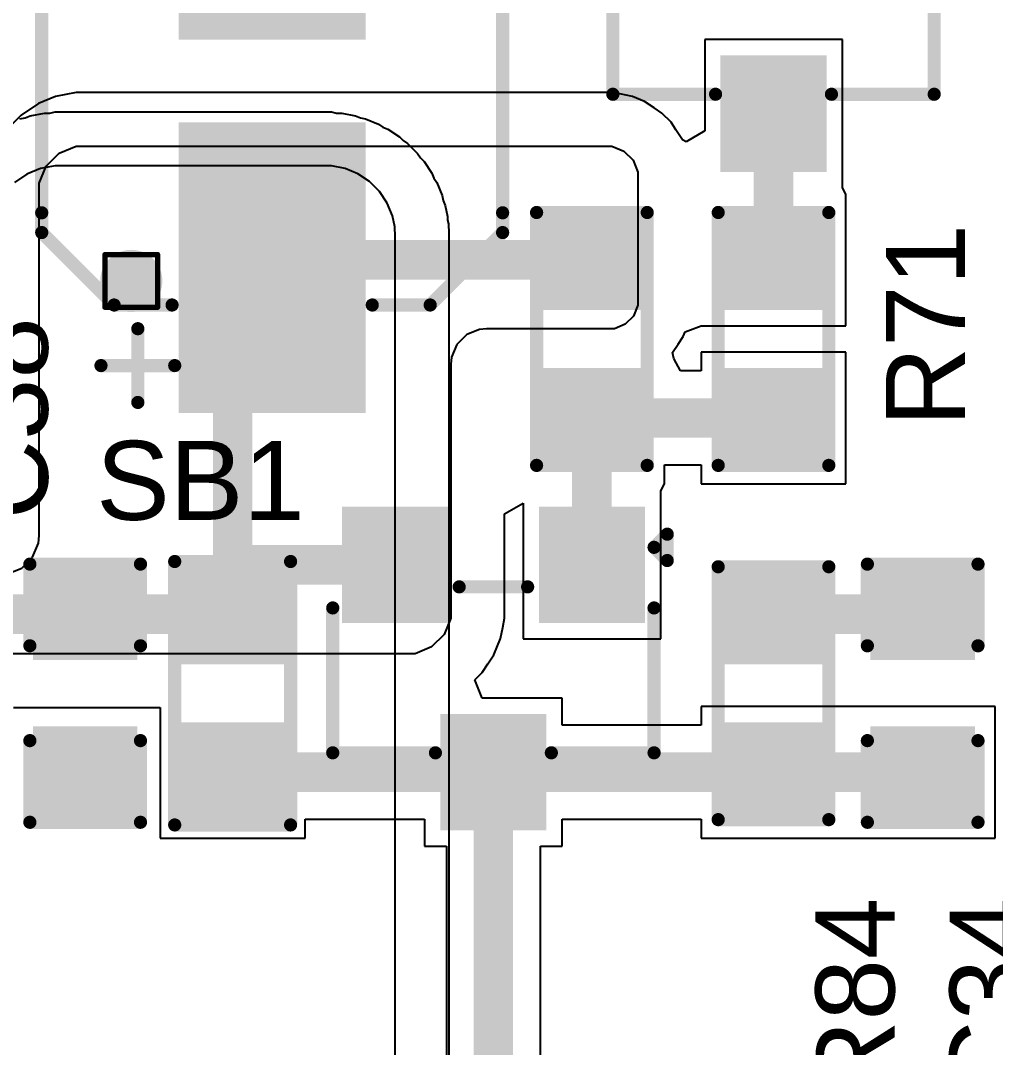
# Model space of a CAD drawing. Header units: inches. Extents: x -40 to 219, y 2 to 133.
# Drawn here: x 45.91 to 55.31, y 20.36 to 30.26 of the extents above; entities that cross this region are included whole.
import ezdxf

# ---------------------------------------------------------------- set-up
doc = ezdxf.new("R2010")
doc.units = ezdxf.units.IN
for name, color, linetype in [('Bottom Layer', 5, 'Continuous'), ('Drill Drawing', 1, 'Continuous'), ('Top Layer', 1, 'Continuous'), ('Top Overlay', 2, 'Continuous'), ('Top Paste', 8, 'Continuous'), ('Top Solder', 216, 'Continuous'), ('Via Holes', 16, 'Continuous')]:
    doc.layers.add(name, color=color, linetype=linetype)
doc.styles.add('Arial', font='', dxfattribs={"height": 0.2})
doc.styles.get('Arial').set_extended_font_data('Arial')

# ---------------------------------------------------------------- blocks, each defined once
blk = doc.blocks.new('S______B______28')
at = {"layer": 'Top Layer'}
for points in [[(-1.143, -0.4445), (-1.143, 0.4445), (-0.3809999999999999, 0.4445), (-0.3809999999999999, -0.4445)], [(0.3809999999999999, -0.4445), (0.3809999999999999, 0.4445), (1.143, 0.4445), (1.143, -0.4445)]]:
    blk.add_hatch(color=1, dxfattribs=at).paths.add_polyline_path(points)
at = {"layer": 'Top Paste'}
for points in [[(-1.143, -0.4445), (-1.143, 0.4445), (-0.3809999999999999, 0.4445), (-0.3809999999999999, -0.4445)], [(0.3809999999999999, -0.4445), (0.3809999999999999, 0.4445), (1.143, 0.4445), (1.143, -0.4445)]]:
    blk.add_hatch(color=8, dxfattribs=at).paths.add_polyline_path(points)
at = {"layer": 'Top Solder'}
for points in [[(-1.2446, -0.5460999999999999), (-1.2446, 0.5460999999999999), (-0.2794, 0.5460999999999999), (-0.2794, -0.5460999999999999)], [(0.2794, -0.5460999999999999), (0.2794, 0.5460999999999999), (1.2446, 0.5460999999999999), (1.2446, -0.5460999999999999)]]:
    blk.add_hatch(color=216, dxfattribs=at).paths.add_polyline_path(points)
at = {"layer": 'Top Overlay'}
for points in [[(-1.27, 0.5588, 0.127, 0.127, 0), (-1.27, -0.5588, 0.127, 0.127, 0)], [(-1.27, 0.5588, 0.127, 0.127, 0), (1.27, 0.5588, 0.127, 0.127, 0)], [(1.27, 0.5588, 0.127, 0.127, 0), (1.27, -0.5588, 0.127, 0.127, 0)], [(-1.27, -0.5588, 0.127, 0.127, 0), (1.27, -0.5588, 0.127, 0.127, 0)]]:
    blk.add_lwpolyline(points, format="xyseb", dxfattribs=at)
for points in [[(-1.30175, 0.5588, 0.0635, 0.0635, 1), (-1.23825, 0.5588, 0.0635, 0.0635, 1)], [(-1.30175, 0.5588, 0.0635, 0.0635, 1), (-1.23825, 0.5588, 0.0635, 0.0635, 1)], [(1.23825, 0.5588, 0.0635, 0.0635, 1), (1.30175, 0.5588, 0.0635, 0.0635, 1)], [(1.23825, 0.5588, 0.0635, 0.0635, 1), (1.30175, 0.5588, 0.0635, 0.0635, 1)], [(-1.30175, -0.5588, 0.0635, 0.0635, 1), (-1.23825, -0.5588, 0.0635, 0.0635, 1)], [(-1.30175, -0.5588, 0.0635, 0.0635, 1), (-1.23825, -0.5588, 0.0635, 0.0635, 1)], [(1.23825, -0.5588, 0.0635, 0.0635, 1), (1.30175, -0.5588, 0.0635, 0.0635, 1)], [(1.23825, -0.5588, 0.0635, 0.0635, 1), (1.30175, -0.5588, 0.0635, 0.0635, 1)]]:
    blk.add_lwpolyline(points, format="xyseb", close=True, dxfattribs=at)
blk = doc.blocks.new('R___0603_34')
at = {"layer": 'Top Layer'}
for points in [[(-0.3809999999999999, 0.4445), (-0.3809999999999999, -0.4445), (-1.143, -0.4445), (-1.143, 0.4445)], [(1.143, 0.4445), (1.143, -0.4445), (0.3809999999999999, -0.4445), (0.3809999999999999, 0.4445)]]:
    blk.add_hatch(color=1, dxfattribs=at).paths.add_polyline_path(points)
at = {"layer": 'Top Paste'}
for points in [[(-0.3809999999999999, 0.4445), (-0.3809999999999999, -0.4445), (-1.143, -0.4445), (-1.143, 0.4445)], [(1.143, 0.4445), (1.143, -0.4445), (0.3809999999999999, -0.4445), (0.3809999999999999, 0.4445)]]:
    blk.add_hatch(color=8, dxfattribs=at).paths.add_polyline_path(points)
at = {"layer": 'Top Solder'}
for points in [[(-0.2794, 0.5460999999999999), (-0.2794, -0.5460999999999999), (-1.2446, -0.5460999999999999), (-1.2446, 0.5460999999999999)], [(1.2446, 0.5460999999999999), (1.2446, -0.5460999999999999), (0.2794, -0.5460999999999999), (0.2794, 0.5460999999999999)]]:
    blk.add_hatch(color=216, dxfattribs=at).paths.add_polyline_path(points)
at = {"layer": 'Top Overlay'}
for points in [[(-1.2192, 0.5334, 0.127, 0.127, 0), (1.2192, 0.5334, 0.127, 0.127, 0)], [(-1.2192, 0.5334, 0.127, 0.127, 0), (-1.2192, -0.5334, 0.127, 0.127, 0)], [(1.2192, 0.5334, 0.127, 0.127, 0), (1.2192, -0.5334, 0.127, 0.127, 0)], [(-1.2192, -0.5334, 0.127, 0.127, 0), (1.2192, -0.5334, 0.127, 0.127, 0)]]:
    blk.add_lwpolyline(points, format="xyseb", dxfattribs=at)
for points in [[(-1.25095, 0.5334, 0.0635, 0.0635, 1), (-1.18745, 0.5334, 0.0635, 0.0635, 1)], [(-1.25095, 0.5334, 0.0635, 0.0635, 1), (-1.18745, 0.5334, 0.0635, 0.0635, 1)], [(1.18745, 0.5334, 0.0635, 0.0635, 1), (1.25095, 0.5334, 0.0635, 0.0635, 1)], [(1.18745, 0.5334, 0.0635, 0.0635, 1), (1.25095, 0.5334, 0.0635, 0.0635, 1)], [(-1.25095, -0.5334, 0.0635, 0.0635, 1), (-1.18745, -0.5334, 0.0635, 0.0635, 1)], [(-1.25095, -0.5334, 0.0635, 0.0635, 1), (-1.18745, -0.5334, 0.0635, 0.0635, 1)], [(1.18745, -0.5334, 0.0635, 0.0635, 1), (1.25095, -0.5334, 0.0635, 0.0635, 1)], [(1.18745, -0.5334, 0.0635, 0.0635, 1), (1.25095, -0.5334, 0.0635, 0.0635, 1)]]:
    blk.add_lwpolyline(points, format="xyseb", close=True, dxfattribs=at)
blk = doc.blocks.new('R___0603_47')
at = {"layer": 'Top Layer'}
for points in [[(-0.3809999999999999, 0.4445), (-0.3809999999999999, -0.4445), (-1.143, -0.4445), (-1.143, 0.4445)], [(1.143, 0.4445), (1.143, -0.4445), (0.3809999999999999, -0.4445), (0.3809999999999999, 0.4445)]]:
    blk.add_hatch(color=1, dxfattribs=at).paths.add_polyline_path(points)
at = {"layer": 'Top Paste'}
for points in [[(-0.3809999999999999, 0.4445), (-0.3809999999999999, -0.4445), (-1.143, -0.4445), (-1.143, 0.4445)], [(1.143, 0.4445), (1.143, -0.4445), (0.3809999999999999, -0.4445), (0.3809999999999999, 0.4445)]]:
    blk.add_hatch(color=8, dxfattribs=at).paths.add_polyline_path(points)
at = {"layer": 'Top Solder'}
for points in [[(-0.2794, 0.5460999999999999), (-0.2794, -0.5460999999999999), (-1.2446, -0.5460999999999999), (-1.2446, 0.5460999999999999)], [(1.2446, 0.5460999999999999), (1.2446, -0.5460999999999999), (0.2794, -0.5460999999999999), (0.2794, 0.5460999999999999)]]:
    blk.add_hatch(color=216, dxfattribs=at).paths.add_polyline_path(points)
at = {"layer": 'Top Overlay'}
for points in [[(-1.2192, 0.5334, 0.127, 0.127, 0), (1.2192, 0.5334, 0.127, 0.127, 0)], [(-1.2192, 0.5334, 0.127, 0.127, 0), (-1.2192, -0.5334, 0.127, 0.127, 0)], [(1.2192, 0.5334, 0.127, 0.127, 0), (1.2192, -0.5334, 0.127, 0.127, 0)], [(-1.2192, -0.5334, 0.127, 0.127, 0), (1.2192, -0.5334, 0.127, 0.127, 0)]]:
    blk.add_lwpolyline(points, format="xyseb", dxfattribs=at)
for points in [[(-1.25095, 0.5334, 0.0635, 0.0635, 1), (-1.18745, 0.5334, 0.0635, 0.0635, 1)], [(-1.25095, 0.5334, 0.0635, 0.0635, 1), (-1.18745, 0.5334, 0.0635, 0.0635, 1)], [(1.18745, 0.5334, 0.0635, 0.0635, 1), (1.25095, 0.5334, 0.0635, 0.0635, 1)], [(1.18745, 0.5334, 0.0635, 0.0635, 1), (1.25095, 0.5334, 0.0635, 0.0635, 1)], [(-1.25095, -0.5334, 0.0635, 0.0635, 1), (-1.18745, -0.5334, 0.0635, 0.0635, 1)], [(-1.25095, -0.5334, 0.0635, 0.0635, 1), (-1.18745, -0.5334, 0.0635, 0.0635, 1)], [(1.18745, -0.5334, 0.0635, 0.0635, 1), (1.25095, -0.5334, 0.0635, 0.0635, 1)], [(1.18745, -0.5334, 0.0635, 0.0635, 1), (1.25095, -0.5334, 0.0635, 0.0635, 1)]]:
    blk.add_lwpolyline(points, format="xyseb", close=True, dxfattribs=at)
blk = doc.blocks.new('R___0603_54')
at = {"layer": 'Top Layer'}
for points in [[(-0.3809999999999999, 0.4445), (-0.3809999999999999, -0.4445), (-1.143, -0.4445), (-1.143, 0.4445)], [(1.143, 0.4445), (1.143, -0.4445), (0.3809999999999999, -0.4445), (0.3809999999999999, 0.4445)]]:
    blk.add_hatch(color=1, dxfattribs=at).paths.add_polyline_path(points)
at = {"layer": 'Top Paste'}
for points in [[(-0.3809999999999999, 0.4445), (-0.3809999999999999, -0.4445), (-1.143, -0.4445), (-1.143, 0.4445)], [(1.143, 0.4445), (1.143, -0.4445), (0.3809999999999999, -0.4445), (0.3809999999999999, 0.4445)]]:
    blk.add_hatch(color=8, dxfattribs=at).paths.add_polyline_path(points)
at = {"layer": 'Top Solder'}
for points in [[(-0.2794, 0.5460999999999999), (-0.2794, -0.5460999999999999), (-1.2446, -0.5460999999999999), (-1.2446, 0.5460999999999999)], [(1.2446, 0.5460999999999999), (1.2446, -0.5460999999999999), (0.2794, -0.5460999999999999), (0.2794, 0.5460999999999999)]]:
    blk.add_hatch(color=216, dxfattribs=at).paths.add_polyline_path(points)
at = {"layer": 'Top Overlay'}
for points in [[(-1.2192, 0.5334, 0.127, 0.127, 0), (1.2192, 0.5334, 0.127, 0.127, 0)], [(-1.2192, 0.5334, 0.127, 0.127, 0), (-1.2192, -0.5334, 0.127, 0.127, 0)], [(1.2192, 0.5334, 0.127, 0.127, 0), (1.2192, -0.5334, 0.127, 0.127, 0)], [(-1.2192, -0.5334, 0.127, 0.127, 0), (1.2192, -0.5334, 0.127, 0.127, 0)]]:
    blk.add_lwpolyline(points, format="xyseb", dxfattribs=at)
for points in [[(-1.25095, 0.5334, 0.0635, 0.0635, 1), (-1.18745, 0.5334, 0.0635, 0.0635, 1)], [(-1.25095, 0.5334, 0.0635, 0.0635, 1), (-1.18745, 0.5334, 0.0635, 0.0635, 1)], [(1.18745, 0.5334, 0.0635, 0.0635, 1), (1.25095, 0.5334, 0.0635, 0.0635, 1)], [(1.18745, 0.5334, 0.0635, 0.0635, 1), (1.25095, 0.5334, 0.0635, 0.0635, 1)], [(-1.25095, -0.5334, 0.0635, 0.0635, 1), (-1.18745, -0.5334, 0.0635, 0.0635, 1)], [(-1.25095, -0.5334, 0.0635, 0.0635, 1), (-1.18745, -0.5334, 0.0635, 0.0635, 1)], [(1.18745, -0.5334, 0.0635, 0.0635, 1), (1.25095, -0.5334, 0.0635, 0.0635, 1)], [(1.18745, -0.5334, 0.0635, 0.0635, 1), (1.25095, -0.5334, 0.0635, 0.0635, 1)]]:
    blk.add_lwpolyline(points, format="xyseb", close=True, dxfattribs=at)
blk = doc.blocks.new('SOT_23_117')
at = {"layer": 'Top Layer'}
for points in [[(-0.41000045, 1.46000089), (0.41000045, 1.46000089), (0.41000045, 0.54000019), (-0.41000045, 0.54000019)], [(-1.36000109, -0.54000019), (-0.54000019, -0.54000019), (-0.54000019, -1.46000089), (-1.36000109, -1.46000089)], [(0.54000019, -0.54000019), (1.36000109, -0.54000019), (1.36000109, -1.46000089), (0.54000019, -1.46000089)]]:
    blk.add_hatch(color=1, dxfattribs=at).paths.add_polyline_path(points)
at = {"layer": 'Top Paste'}
for points in [[(-0.41000045, 1.46000089), (0.41000045, 1.46000089), (0.41000045, 0.54000019), (-0.41000045, 0.54000019)], [(-1.36000109, -0.54000019), (-0.54000019, -0.54000019), (-0.54000019, -1.46000089), (-1.36000109, -1.46000089)], [(0.54000019, -0.54000019), (1.36000109, -0.54000019), (1.36000109, -1.46000089), (0.54000019, -1.46000089)]]:
    blk.add_hatch(color=8, dxfattribs=at).paths.add_polyline_path(points)
at = {"layer": 'Top Solder'}
for points in [[(-0.51160045, 1.56160089), (0.51160045, 1.56160089), (0.51160045, 0.43840019), (-0.51160045, 0.43840019)], [(-1.46160109, -0.43840019), (-0.43840019, -0.43840019), (-0.43840019, -1.56160089), (-1.46160109, -1.56160089)], [(0.43840019, -0.43840019), (1.46160109, -0.43840019), (1.46160109, -1.56160089), (0.43840019, -1.56160089)]]:
    blk.add_hatch(color=216, dxfattribs=at).paths.add_polyline_path(points)
at = {"layer": 'Top Overlay'}
for points in [[(-0.5588, 0.8128, 0.127, 0.127, 0), (-1.54940254, 0.8127974599999999, 0.127, 0.127, 0)], [(-1.5494, -0.5841999999999999, 0.127, 0.127, 0), (-1.54940254, 0.8127974599999999, 0.127, 0.127, 0)], [(1.54940254, 0.8127974599999999, 0.127, 0.127, 0), (0.5588, 0.8128, 0.127, 0.127, 0)], [(1.54940254, 0.8127974599999999, 0.127, 0.127, 0), (1.5494, -0.5841999999999999, 0.127, 0.127, 0)], [(0.3302, -0.7874, 0.127, 0.127, 0), (-0.3302, -0.7874, 0.127, 0.127, 0)], [(-1.5494, -1.1684, 0.127, 0.127, 0), (-1.6764, -1.0414, 0.127, 0.127, 0)], [(-1.6764, -1.0414, 0.127, 0.127, 0), (-1.6764, -1.29540254, 0.127, 0.127, 0)], [(-1.5494, -1.1684, 0.127, 0.127, 0), (-1.6764, -1.29540254, 0.127, 0.127, 0)]]:
    blk.add_lwpolyline(points, format="xyseb", dxfattribs=at)
for points in [[(-1.58115254, 0.8127974599999999, 0.0635, 0.0635, 1), (-1.51765254, 0.8127974599999999, 0.0635, 0.0635, 1)], [(-1.58115254, 0.8127974599999999, 0.0635, 0.0635, 1), (-1.51765254, 0.8127974599999999, 0.0635, 0.0635, 1)], [(-0.5905499999999999, 0.8128, 0.0635, 0.0635, 1), (-0.52705, 0.8128, 0.0635, 0.0635, 1)], [(0.52705, 0.8128, 0.0635, 0.0635, 1), (0.5905499999999999, 0.8128, 0.0635, 0.0635, 1)], [(1.51765254, 0.8127974599999999, 0.0635, 0.0635, 1), (1.58115254, 0.8127974599999999, 0.0635, 0.0635, 1)], [(1.51765254, 0.8127974599999999, 0.0635, 0.0635, 1), (1.58115254, 0.8127974599999999, 0.0635, 0.0635, 1)], [(-1.58115, -0.5841999999999999, 0.0635, 0.0635, 1), (-1.51765, -0.5841999999999999, 0.0635, 0.0635, 1)], [(1.51765, -0.5841999999999999, 0.0635, 0.0635, 1), (1.58115, -0.5841999999999999, 0.0635, 0.0635, 1)], [(-0.36195, -0.7874, 0.0635, 0.0635, 1), (-0.29845, -0.7874, 0.0635, 0.0635, 1)], [(0.29845, -0.7874, 0.0635, 0.0635, 1), (0.36195, -0.7874, 0.0635, 0.0635, 1)], [(-1.70815, -1.0414, 0.0635, 0.0635, 1), (-1.64465, -1.0414, 0.0635, 0.0635, 1)], [(-1.70815, -1.0414, 0.0635, 0.0635, 1), (-1.64465, -1.0414, 0.0635, 0.0635, 1)], [(-1.58115, -1.1684, 0.0635, 0.0635, 1), (-1.51765, -1.1684, 0.0635, 0.0635, 1)], [(-1.58115, -1.1684, 0.0635, 0.0635, 1), (-1.51765, -1.1684, 0.0635, 0.0635, 1)], [(-1.70815, -1.29540254, 0.0635, 0.0635, 1), (-1.64465, -1.29540254, 0.0635, 0.0635, 1)], [(-1.70815, -1.29540254, 0.0635, 0.0635, 1), (-1.64465, -1.29540254, 0.0635, 0.0635, 1)]]:
    blk.add_lwpolyline(points, format="xyseb", close=True, dxfattribs=at)
blk = doc.blocks.new('SOT_23_123')
at = {"layer": 'Top Layer'}
for points in [[(-0.41000045, 1.46000089), (0.41000045, 1.46000089), (0.41000045, 0.54000019), (-0.41000045, 0.54000019)], [(-1.36000109, -0.54000019), (-0.54000019, -0.54000019), (-0.54000019, -1.46000089), (-1.36000109, -1.46000089)], [(0.54000019, -0.54000019), (1.36000109, -0.54000019), (1.36000109, -1.46000089), (0.54000019, -1.46000089)]]:
    blk.add_hatch(color=1, dxfattribs=at).paths.add_polyline_path(points)
at = {"layer": 'Top Paste'}
for points in [[(-0.41000045, 1.46000089), (0.41000045, 1.46000089), (0.41000045, 0.54000019), (-0.41000045, 0.54000019)], [(-1.36000109, -0.54000019), (-0.54000019, -0.54000019), (-0.54000019, -1.46000089), (-1.36000109, -1.46000089)], [(0.54000019, -0.54000019), (1.36000109, -0.54000019), (1.36000109, -1.46000089), (0.54000019, -1.46000089)]]:
    blk.add_hatch(color=8, dxfattribs=at).paths.add_polyline_path(points)
at = {"layer": 'Top Solder'}
for points in [[(-0.51160045, 1.56160089), (0.51160045, 1.56160089), (0.51160045, 0.43840019), (-0.51160045, 0.43840019)], [(-1.46160109, -0.43840019), (-0.43840019, -0.43840019), (-0.43840019, -1.56160089), (-1.46160109, -1.56160089)], [(0.43840019, -0.43840019), (1.46160109, -0.43840019), (1.46160109, -1.56160089), (0.43840019, -1.56160089)]]:
    blk.add_hatch(color=216, dxfattribs=at).paths.add_polyline_path(points)
at = {"layer": 'Top Overlay'}
for points in [[(-1.5494, 0.8128, 0.127, 0.127, 0), (-1.54940254, -0.5841999999999999, 0.127, 0.127, 0)], [(-0.5588, 0.8128, 0.127, 0.127, 0), (-1.5494, 0.8128, 0.127, 0.127, 0)], [(1.5494, 0.8128, 0.127, 0.127, 0), (0.5588, 0.8128, 0.127, 0.127, 0)], [(1.54940254, -0.5841999999999999, 0.127, 0.127, 0), (1.5494, 0.8128, 0.127, 0.127, 0)], [(0.3302, -0.7874, 0.127, 0.127, 0), (-0.3302, -0.7874, 0.127, 0.127, 0)], [(-1.5494, -1.1684, 0.127, 0.127, 0), (-1.6764, -1.0414, 0.127, 0.127, 0)], [(-1.6764, -1.0414, 0.127, 0.127, 0), (-1.6764, -1.2954, 0.127, 0.127, 0)], [(-1.5494, -1.1684, 0.127, 0.127, 0), (-1.6764, -1.2954, 0.127, 0.127, 0)]]:
    blk.add_lwpolyline(points, format="xyseb", dxfattribs=at)
for points in [[(-1.58115, 0.8128, 0.0635, 0.0635, 1), (-1.51765, 0.8128, 0.0635, 0.0635, 1)], [(-1.58115, 0.8128, 0.0635, 0.0635, 1), (-1.51765, 0.8128, 0.0635, 0.0635, 1)], [(-0.5905499999999999, 0.8128, 0.0635, 0.0635, 1), (-0.52705, 0.8128, 0.0635, 0.0635, 1)], [(0.52705, 0.8128, 0.0635, 0.0635, 1), (0.5905499999999999, 0.8128, 0.0635, 0.0635, 1)], [(1.51765, 0.8128, 0.0635, 0.0635, 1), (1.58115, 0.8128, 0.0635, 0.0635, 1)], [(1.51765, 0.8128, 0.0635, 0.0635, 1), (1.58115, 0.8128, 0.0635, 0.0635, 1)], [(-1.58115254, -0.5841999999999999, 0.0635, 0.0635, 1), (-1.51765254, -0.5841999999999999, 0.0635, 0.0635, 1)], [(1.51765254, -0.5841999999999999, 0.0635, 0.0635, 1), (1.58115254, -0.5841999999999999, 0.0635, 0.0635, 1)], [(-0.36195, -0.7874, 0.0635, 0.0635, 1), (-0.29845, -0.7874, 0.0635, 0.0635, 1)], [(0.29845, -0.7874, 0.0635, 0.0635, 1), (0.36195, -0.7874, 0.0635, 0.0635, 1)], [(-1.70815, -1.0414, 0.0635, 0.0635, 1), (-1.64465, -1.0414, 0.0635, 0.0635, 1)], [(-1.70815, -1.0414, 0.0635, 0.0635, 1), (-1.64465, -1.0414, 0.0635, 0.0635, 1)], [(-1.58115, -1.1684, 0.0635, 0.0635, 1), (-1.51765, -1.1684, 0.0635, 0.0635, 1)], [(-1.58115, -1.1684, 0.0635, 0.0635, 1), (-1.51765, -1.1684, 0.0635, 0.0635, 1)], [(-1.70815, -1.2954, 0.0635, 0.0635, 1), (-1.64465, -1.2954, 0.0635, 0.0635, 1)], [(-1.70815, -1.2954, 0.0635, 0.0635, 1), (-1.64465, -1.2954, 0.0635, 0.0635, 1)]]:
    blk.add_lwpolyline(points, format="xyseb", close=True, dxfattribs=at)
blk = doc.blocks.new('C___0603_174')
at = {"layer": 'Top Layer'}
for points in [[(-0.3809999999999999, 0.4445), (-0.3809999999999999, -0.4445), (-1.143, -0.4445), (-1.143, 0.4445)], [(1.143, 0.4445), (1.143, -0.4445), (0.3809999999999999, -0.4445), (0.3809999999999999, 0.4445)]]:
    blk.add_hatch(color=1, dxfattribs=at).paths.add_polyline_path(points)
at = {"layer": 'Top Paste'}
for points in [[(-0.3809999999999999, 0.4445), (-0.3809999999999999, -0.4445), (-1.143, -0.4445), (-1.143, 0.4445)], [(1.143, 0.4445), (1.143, -0.4445), (0.3809999999999999, -0.4445), (0.3809999999999999, 0.4445)]]:
    blk.add_hatch(color=8, dxfattribs=at).paths.add_polyline_path(points)
at = {"layer": 'Top Solder'}
for points in [[(-0.3210001199999999, 0.50449988), (-0.3210001199999999, -0.50449988), (-1.20299988, -0.50449988), (-1.20299988, 0.50449988)], [(1.20299988, 0.50449988), (1.20299988, -0.50449988), (0.3210001199999999, -0.50449988), (0.3210001199999999, 0.50449988)]]:
    blk.add_hatch(color=216, dxfattribs=at).paths.add_polyline_path(points)
at = {"layer": 'Top Overlay'}
for points in [[(-1.2446, 0.5334, 0.127, 0.127, 0), (-0.4571999999999999, 0.5334, 0.127, 0.127, 0)], [(-1.2446, 0.5334, 0.127, 0.127, 0), (-1.2446, -0.5334, 0.127, 0.127, 0)], [(0.4571999999999999, 0.5334, 0.127, 0.127, 0), (1.2446, 0.5334, 0.127, 0.127, 0)], [(1.2446, 0.5334, 0.127, 0.127, 0), (1.2446, -0.5334, 0.127, 0.127, 0)], [(-1.2446, -0.5334, 0.127, 0.127, 0), (-0.4571999999999999, -0.5334, 0.127, 0.127, 0)], [(0.4571999999999999, -0.5334, 0.127, 0.127, 0), (1.2446, -0.5334, 0.127, 0.127, 0)]]:
    blk.add_lwpolyline(points, format="xyseb", dxfattribs=at)
for points in [[(-1.27635, 0.5334, 0.0635, 0.0635, 1), (-1.21285, 0.5334, 0.0635, 0.0635, 1)], [(-1.27635, 0.5334, 0.0635, 0.0635, 1), (-1.21285, 0.5334, 0.0635, 0.0635, 1)], [(-0.4889499999999999, 0.5334, 0.0635, 0.0635, 1), (-0.42545, 0.5334, 0.0635, 0.0635, 1)], [(0.42545, 0.5334, 0.0635, 0.0635, 1), (0.4889499999999999, 0.5334, 0.0635, 0.0635, 1)], [(1.21285, 0.5334, 0.0635, 0.0635, 1), (1.27635, 0.5334, 0.0635, 0.0635, 1)], [(1.21285, 0.5334, 0.0635, 0.0635, 1), (1.27635, 0.5334, 0.0635, 0.0635, 1)], [(-1.27635, -0.5334, 0.0635, 0.0635, 1), (-1.21285, -0.5334, 0.0635, 0.0635, 1)], [(-1.27635, -0.5334, 0.0635, 0.0635, 1), (-1.21285, -0.5334, 0.0635, 0.0635, 1)], [(-0.4889499999999999, -0.5334, 0.0635, 0.0635, 1), (-0.42545, -0.5334, 0.0635, 0.0635, 1)], [(0.42545, -0.5334, 0.0635, 0.0635, 1), (0.4889499999999999, -0.5334, 0.0635, 0.0635, 1)], [(1.21285, -0.5334, 0.0635, 0.0635, 1), (1.27635, -0.5334, 0.0635, 0.0635, 1)], [(1.21285, -0.5334, 0.0635, 0.0635, 1), (1.27635, -0.5334, 0.0635, 0.0635, 1)]]:
    blk.add_lwpolyline(points, format="xyseb", close=True, dxfattribs=at)
blk = doc.blocks.new('RVT1E100M0405__176')
at = {"layer": 'Top Layer'}
for points in [[(-3.09999888, 0.7999996699999999), (-0.499999, 0.7999996699999999), (-0.499999, -0.7999996699999999), (-3.09999888, -0.7999996699999999)], [(0.50000154, 0.7999996699999999), (3.10000142, 0.7999996699999999), (3.10000142, -0.7999996699999999), (0.50000154, -0.7999996699999999)]]:
    blk.add_hatch(color=1, dxfattribs=at).paths.add_polyline_path(points)
at = {"layer": 'Top Paste'}
for points in [[(-3.09999888, 0.7999996699999999), (-0.499999, 0.7999996699999999), (-0.499999, -0.7999996699999999), (-3.09999888, -0.7999996699999999)], [(0.50000154, 0.7999996699999999), (3.10000142, 0.7999996699999999), (3.10000142, -0.7999996699999999), (0.50000154, -0.7999996699999999)]]:
    blk.add_hatch(color=8, dxfattribs=at).paths.add_polyline_path(points)
at = {"layer": 'Top Solder'}
for points in [[(-3.20159888, 0.90159967), (-0.398399, 0.90159967), (-0.398399, -0.90159967), (-3.20159888, -0.90159967)], [(0.39840154, 0.90159967), (3.20160142, 0.90159967), (3.20160142, -0.90159967), (0.39840154, -0.90159967)]]:
    blk.add_hatch(color=216, dxfattribs=at).paths.add_polyline_path(points)
at = {"layer": 'Top Overlay'}
for points in [[(-1.4605, 2.2225, 0.127, 0.127, 0), (-2.159, 1.524, 0.127, 0.127, 0)], [(-1.4605, 2.2225, 0.127, 0.127, 0), (-1.27, 2.2225, 0.127, 0.127, 0)], [(-1.27, 2.2225, 0.127, 0.127, 0), (2.159, 2.2225, 0.127, 0.127, 0)], [(2.159, 2.2225, 0.127, 0.127, 0), (2.159, 0.9905999999999999, 0.127, 0.127, 0)], [(-2.7432, 1.651, 0.127, 0.127, 0), (-2.7432, 0.9397999999999999, 0.127, 0.127, 0)], [(-2.159, 1.524, 0.127, 0.127, 0), (-2.15899746, 0.9652025399999999, 0.127, 0.127, 0)], [(-3.0988, 1.2954, 0.127, 0.127, 0), (-2.3876, 1.2954, 0.127, 0.127, 0)], [(-2.15899746, -0.9652025399999999, 0.127, 0.127, 0), (-2.159, -1.524, 0.127, 0.127, 0)], [(2.159, -0.9905999999999999, 0.127, 0.127, 0), (2.159, -2.2225, 0.127, 0.127, 0)], [(-2.159, -1.524, 0.127, 0.127, 0), (-1.4605, -2.2225, 0.127, 0.127, 0)], [(-1.4605, -2.2225, 0.127, 0.127, 0), (-1.27, -2.2225, 0.127, 0.127, 0)], [(-1.27, -2.2225, 0.127, 0.127, 0), (2.159, -2.2225, 0.127, 0.127, 0)]]:
    blk.add_lwpolyline(points, format="xyseb", dxfattribs=at)
for points in [[(-1.49225, 2.2225, 0.0635, 0.0635, 1), (-1.42875, 2.2225, 0.0635, 0.0635, 1)], [(-1.49225, 2.2225, 0.0635, 0.0635, 1), (-1.42875, 2.2225, 0.0635, 0.0635, 1)], [(-1.30175, 2.2225, 0.0635, 0.0635, 1), (-1.23825, 2.2225, 0.0635, 0.0635, 1)], [(-1.30175, 2.2225, 0.0635, 0.0635, 1), (-1.23825, 2.2225, 0.0635, 0.0635, 1)], [(2.12725, 2.2225, 0.0635, 0.0635, 1), (2.19075, 2.2225, 0.0635, 0.0635, 1)], [(2.12725, 2.2225, 0.0635, 0.0635, 1), (2.19075, 2.2225, 0.0635, 0.0635, 1)], [(-2.77495, 1.651, 0.0635, 0.0635, 1), (-2.71145, 1.651, 0.0635, 0.0635, 1)], [(-2.19075, 1.524, 0.0635, 0.0635, 1), (-2.12725, 1.524, 0.0635, 0.0635, 1)], [(-2.19075, 1.524, 0.0635, 0.0635, 1), (-2.12725, 1.524, 0.0635, 0.0635, 1)], [(-3.13055, 1.2954, 0.0635, 0.0635, 1), (-3.06705, 1.2954, 0.0635, 0.0635, 1)], [(-2.41935, 1.2954, 0.0635, 0.0635, 1), (-2.35585, 1.2954, 0.0635, 0.0635, 1)], [(-2.77495, 0.9397999999999999, 0.0635, 0.0635, 1), (-2.71145, 0.9397999999999999, 0.0635, 0.0635, 1)], [(-2.19074746, 0.9652025399999999, 0.0635, 0.0635, 1), (-2.12724746, 0.9652025399999999, 0.0635, 0.0635, 1)], [(2.12725, 0.9905999999999999, 0.0635, 0.0635, 1), (2.19075, 0.9905999999999999, 0.0635, 0.0635, 1)], [(-2.19074746, -0.9652025399999999, 0.0635, 0.0635, 1), (-2.12724746, -0.9652025399999999, 0.0635, 0.0635, 1)], [(2.12725, -0.9905999999999999, 0.0635, 0.0635, 1), (2.19075, -0.9905999999999999, 0.0635, 0.0635, 1)], [(-2.19075, -1.524, 0.0635, 0.0635, 1), (-2.12725, -1.524, 0.0635, 0.0635, 1)], [(-2.19075, -1.524, 0.0635, 0.0635, 1), (-2.12725, -1.524, 0.0635, 0.0635, 1)], [(-1.49225, -2.2225, 0.0635, 0.0635, 1), (-1.42875, -2.2225, 0.0635, 0.0635, 1)], [(-1.49225, -2.2225, 0.0635, 0.0635, 1), (-1.42875, -2.2225, 0.0635, 0.0635, 1)], [(-1.30175, -2.2225, 0.0635, 0.0635, 1), (-1.23825, -2.2225, 0.0635, 0.0635, 1)], [(-1.30175, -2.2225, 0.0635, 0.0635, 1), (-1.23825, -2.2225, 0.0635, 0.0635, 1)], [(2.12725, -2.2225, 0.0635, 0.0635, 1), (2.19075, -2.2225, 0.0635, 0.0635, 1)], [(2.12725, -2.2225, 0.0635, 0.0635, 1), (2.19075, -2.2225, 0.0635, 0.0635, 1)]]:
    blk.add_lwpolyline(points, format="xyseb", close=True, dxfattribs=at)
blk = doc.blocks.new('C___0603_178')
at = {"layer": 'Top Layer'}
for points in [[(-0.3809999999999999, 0.4445), (-0.3809999999999999, -0.4445), (-1.143, -0.4445), (-1.143, 0.4445)], [(1.143, 0.4445), (1.143, -0.4445), (0.3809999999999999, -0.4445), (0.3809999999999999, 0.4445)]]:
    blk.add_hatch(color=1, dxfattribs=at).paths.add_polyline_path(points)
at = {"layer": 'Top Paste'}
for points in [[(-0.3809999999999999, 0.4445), (-0.3809999999999999, -0.4445), (-1.143, -0.4445), (-1.143, 0.4445)], [(1.143, 0.4445), (1.143, -0.4445), (0.3809999999999999, -0.4445), (0.3809999999999999, 0.4445)]]:
    blk.add_hatch(color=8, dxfattribs=at).paths.add_polyline_path(points)
at = {"layer": 'Top Solder'}
for points in [[(-0.3210001199999999, 0.50449988), (-0.3210001199999999, -0.50449988), (-1.20299988, -0.50449988), (-1.20299988, 0.50449988)], [(1.20299988, 0.50449988), (1.20299988, -0.50449988), (0.3210001199999999, -0.50449988), (0.3210001199999999, 0.50449988)]]:
    blk.add_hatch(color=216, dxfattribs=at).paths.add_polyline_path(points)
at = {"layer": 'Top Overlay'}
for points in [[(-0.4571999999999999, 0.5334, 0.127, 0.127, 0), (-1.2446, 0.5334, 0.127, 0.127, 0)], [(-1.2446, -0.5333974599999999, 0.127, 0.127, 0), (-1.2446, 0.5334, 0.127, 0.127, 0)], [(1.2446, 0.5334, 0.127, 0.127, 0), (0.4571999999999999, 0.5334, 0.127, 0.127, 0)], [(1.2446, -0.53340254, 0.127, 0.127, 0), (1.2446, 0.5334, 0.127, 0.127, 0)], [(-0.4571999999999999, -0.5333974599999999, 0.127, 0.127, 0), (-1.2446, -0.5333974599999999, 0.127, 0.127, 0)], [(1.2446, -0.53340254, 0.127, 0.127, 0), (0.4571999999999999, -0.5333974599999999, 0.127, 0.127, 0)]]:
    blk.add_lwpolyline(points, format="xyseb", dxfattribs=at)
for points in [[(-1.27635, 0.5334, 0.0635, 0.0635, 1), (-1.21285, 0.5334, 0.0635, 0.0635, 1)], [(-1.27635, 0.5334, 0.0635, 0.0635, 1), (-1.21285, 0.5334, 0.0635, 0.0635, 1)], [(-0.4889499999999999, 0.5334, 0.0635, 0.0635, 1), (-0.42545, 0.5334, 0.0635, 0.0635, 1)], [(0.42545, 0.5334, 0.0635, 0.0635, 1), (0.4889499999999999, 0.5334, 0.0635, 0.0635, 1)], [(1.21285, 0.5334, 0.0635, 0.0635, 1), (1.27635, 0.5334, 0.0635, 0.0635, 1)], [(1.21285, 0.5334, 0.0635, 0.0635, 1), (1.27635, 0.5334, 0.0635, 0.0635, 1)], [(-1.27635, -0.5333974599999999, 0.0635, 0.0635, 1), (-1.21285, -0.5333974599999999, 0.0635, 0.0635, 1)], [(-1.27635, -0.5333974599999999, 0.0635, 0.0635, 1), (-1.21285, -0.5333974599999999, 0.0635, 0.0635, 1)], [(-0.4889499999999999, -0.5333974599999999, 0.0635, 0.0635, 1), (-0.42545, -0.5333974599999999, 0.0635, 0.0635, 1)], [(0.42545, -0.5333974599999999, 0.0635, 0.0635, 1), (0.4889499999999999, -0.5333974599999999, 0.0635, 0.0635, 1)], [(1.21285, -0.53340254, 0.0635, 0.0635, 1), (1.27635, -0.53340254, 0.0635, 0.0635, 1)], [(1.21285, -0.53340254, 0.0635, 0.0635, 1), (1.27635, -0.53340254, 0.0635, 0.0635, 1)]]:
    blk.add_lwpolyline(points, format="xyseb", close=True, dxfattribs=at)

msp = doc.modelspace()

# ---------------------------------------------------------------- hatches: boundary and pattern name
at = {"layer": 'Bottom Layer'}
h = msp.add_hatch(color=5, dxfattribs=at)
edge = h.paths.add_edge_path()
edge.add_arc((46.97832108, 27.7501985), 0.2999994, 0, 360)
at = {"layer": 'Top Layer'}
h = msp.add_hatch(color=1, dxfattribs=at)
edge = h.paths.add_edge_path()
edge.add_arc((46.97832108, 27.7501985), 0.2999994, 0, 360)
at = {"layer": 'Via Holes'}
h = msp.add_hatch(color=7, dxfattribs=at)
edge = h.paths.add_edge_path()
edge.add_arc((46.97832108, 27.7501985), 0.1499997, 0, 360)

# ---------------------------------------------------------------- linework, layer by layer
at = {"layer": 'Bottom Layer'}
for p, q in [((45.90497804, 29.3120318), (45.95500334, 29.32198352)), ((45.95500334, 29.32198352), (46.0021305, 29.34150342)), ((46.0021305, 29.34150342), (46.1423004, 29.36938754)), ((46.1423004, 29.36938754), (46.19332645999999, 29.36939008)), ((46.19332645999999, 29.36939008), (46.24337462, 29.3793418)), ((46.24337462, 29.3793418), (46.31483497999999, 29.37933926)), ((46.31483497999999, 29.37933926), (48.84046366, 29.37933926)), ((48.84046366, 29.37933926), (48.90783208, 29.3793418)), ((48.90783208, 29.3793418), (48.95786754, 29.36939008)), ((48.95786754, 29.36939008), (49.00888089999999, 29.36939262)), ((49.00888089999999, 29.36939262), (49.14103202, 29.34311124)), ((49.14103202, 29.34311124), (49.18816934, 29.3235888)), ((49.18816934, 29.3235888), (49.23821242, 29.31363454)), ((49.23821242, 29.31363454), (49.36269781999999, 29.26207254)), ((49.36269781999999, 29.26207254), (49.40511836, 29.23372868)), ((49.40511836, 29.23372868), (49.45224298, 29.21420878)), ((49.45224298, 29.21420878), (49.56427476, 29.13935244)), ((49.56427476, 29.13935244), (49.6003453, 29.1032819)), ((49.6003453, 29.1032819), (49.64276584, 29.07493804)), ((49.64276584, 29.07493804), (49.73804123999999, 28.97966264)), ((49.73804123999999, 28.97966264), (49.76638764, 28.93723956)), ((49.76638764, 28.93723956), (49.80246072, 28.90116394)), ((46.1031844, 28.83350596), (45.97114504, 28.77881468)), ((46.24335684, 28.86139008), (46.1031844, 28.83350596)), ((46.3148172, 28.86138754), (46.24335684, 28.86139008)), ((48.84048398, 28.86138754), (46.3148172, 28.86138754)), ((48.9078524, 28.86139008), (48.84048398, 28.86138754)), ((49.04000351999999, 28.8351087), (48.9078524, 28.86139008)), ((49.16448638, 28.7835467), (49.04000351999999, 28.8351087)), ((49.80246072, 28.90116394), (49.87731452, 28.78913216)), ((45.97114504, 28.77881468), (45.85231367999999, 28.69941428)), ((49.27651816, 28.70869036), (49.16448638, 28.7835467)), ((49.87731452, 28.78913216), (49.89683695999999, 28.74199992)), ((49.89683695999999, 28.74199992), (49.92517573999999, 28.69958446)), ((49.37179355999999, 28.61341496), (49.27651816, 28.70869036)), ((49.92517573999999, 28.69958446), (49.97673519999999, 28.5751016)), ((49.44664735999999, 28.50138318), (49.37179355999999, 28.61341496)), ((49.97673519999999, 28.5751016), (49.98668692, 28.52507122)), ((49.98668692, 28.52507122), (50.00620935999999, 28.4779339)), ((49.49820682, 28.37690032), (49.44664735999999, 28.50138318)), ((50.00620935999999, 28.4779339), (50.02709832, 28.37290236)), ((49.51909577999999, 28.27186878), (49.49820682, 28.37690032)), ((50.02709832, 28.37290236), (50.02709832, 28.33656512)), ((50.02709832, 28.33656512), (50.03620676, 28.30138358)), ((49.52448311999999, 28.17747984), (49.51909577999999, 28.27186878)), ((50.03620676, 28.30138358), (50.0415941, 28.20699464)), ((49.52449074, 20.11551984), (49.52448311999999, 28.17747984)), ((50.0415941, 28.20699464), (50.03951384, 28.19216358)), ((50.03951384, 28.19216358), (50.04243484, 28.17747984)), ((50.04243484, 28.17747984), (50.04244246, 20.12820968))]:
    msp.add_line(p, q, dxfattribs=at)
at = {"layer": 'Drill Drawing'}
for points in [[(46.72432108, 28.0041985, 0.0508, 0.0508, 0), (47.23232108, 28.0041985, 0.0508, 0.0508, 0)], [(46.72432108, 27.4961985, 0.0508, 0.0508, 0), (46.72432108, 28.0041985, 0.0508, 0.0508, 0)], [(47.23232108, 27.4961985, 0.0508, 0.0508, 0), (47.23232108, 28.0041985, 0.0508, 0.0508, 0)], [(46.72432108, 27.4961985, 0.0508, 0.0508, 0), (47.23232108, 27.4961985, 0.0508, 0.0508, 0)]]:
    msp.add_lwpolyline(points, format="xyseb", dxfattribs=at)
for points in [[(46.71162107999999, 28.0041985, 0.0254, 0.0254, 1), (46.73702108, 28.0041985, 0.0254, 0.0254, 1)], [(46.71162107999999, 28.0041985, 0.0254, 0.0254, 1), (46.73702108, 28.0041985, 0.0254, 0.0254, 1)], [(47.21962108, 28.0041985, 0.0254, 0.0254, 1), (47.24502108, 28.0041985, 0.0254, 0.0254, 1)], [(47.21962108, 28.0041985, 0.0254, 0.0254, 1), (47.24502108, 28.0041985, 0.0254, 0.0254, 1)], [(46.71162107999999, 27.4961985, 0.0254, 0.0254, 1), (46.73702108, 27.4961985, 0.0254, 0.0254, 1)], [(46.71162107999999, 27.4961985, 0.0254, 0.0254, 1), (46.73702108, 27.4961985, 0.0254, 0.0254, 1)], [(47.21962108, 27.4961985, 0.0254, 0.0254, 1), (47.24502108, 27.4961985, 0.0254, 0.0254, 1)], [(47.21962108, 27.4961985, 0.0254, 0.0254, 1), (47.24502108, 27.4961985, 0.0254, 0.0254, 1)]]:
    msp.add_lwpolyline(points, format="xyseb", close=True, dxfattribs=at)
at = {"layer": 'Top Layer'}
for p, q in [((53.83634139999999, 30.07699344), (52.50834304, 30.07699344)), ((52.50834304, 30.07699344), (52.50834304, 29.19699012)), ((53.83634139999999, 28.64899781999999), (53.83634139999999, 30.07699344)), ((46.24719224, 29.52872428), (46.08381944, 29.46105106)), ((46.44540368, 29.56815015999999), (46.24719224, 29.52872428)), ((46.53382108, 29.56815015999999), (46.44540368, 29.56815015999999)), ((51.55113641999999, 29.56814508), (46.53382108, 29.56815015999999)), ((51.61362042, 29.5681527), (51.55113641999999, 29.56814508)), ((51.61363312, 29.56815015999999), (51.61362042, 29.5681527)), ((51.61364582, 29.5681527), (51.61363312, 29.56815015999999)), ((51.68943179999999, 29.55308288), (51.61364582, 29.5681527)), ((51.81183694, 29.52875222), (51.68943179999999, 29.55308288)), ((51.81185471999999, 29.52873952), (51.81183694, 29.52875222)), ((51.92732057999999, 29.48092402), (51.81185471999999, 29.52873952)), ((46.08381944, 29.46105106), (45.9157832, 29.3487729)), ((51.92733581999999, 29.48091386), (51.92732057999999, 29.48092402)), ((51.92736376000001, 29.48090878), (51.92733581999999, 29.48091386)), ((52.02042935999999, 29.41872196), (51.92736376000001, 29.48090878)), ((52.09536443999999, 29.3686611), (52.02042935999999, 29.41872196)), ((45.9157832, 29.3487729), (45.79074408, 29.22373378)), ((52.09537714, 29.36864078), (52.09536443999999, 29.3686611)), ((52.09539745999999, 29.36862808), (52.09537714, 29.36864078)), ((52.18376405999999, 29.28025894), (52.09539745999999, 29.36862808)), ((52.18377422, 29.28024624), (52.18376405999999, 29.28025894)), ((52.18378692, 29.28023608), (52.18377422, 29.28024624)), ((52.23165321999999, 29.20858776), (52.18378692, 29.28023608)), ((52.29603714, 29.11222524), (52.23165321999999, 29.20858776)), ((52.3305405, 29.0928679), (52.29603714, 29.11222524)), ((52.50834304, 29.19699012), (52.3305405, 29.0928679)), ((46.28203087999999, 28.98252522), (46.44540368, 29.05019844)), ((46.44540368, 29.05019844), (46.53382108, 29.05019844)), ((46.53382108, 29.05019844), (46.53382108, 29.05019844)), ((46.53382108, 29.05019844), (51.55119991999999, 29.05019336)), ((51.55119991999999, 29.05019336), (51.61368391999999, 29.05020098)), ((51.61368391999999, 29.05020098), (51.72914469999999, 29.00238548)), ((46.15699176, 28.8574861), (46.28203087999999, 28.98252522)), ((51.72914469999999, 29.00238548), (51.81751129999999, 28.91401634)), ((51.81751129999999, 28.91401634), (51.8653268, 28.79855556)), ((46.08932108, 28.6941133), (46.15699176, 28.8574861)), ((51.86532172, 28.7360741), (51.86531155999999, 27.57186002)), ((51.8653268, 28.79855556), (51.86531664, 28.73607156)), ((51.86531664, 28.73607156), (51.86532172, 28.7360741)), ((46.08932108, 28.60569844), (46.08932108, 28.6941133)), ((53.8706822, 28.5878651), (53.83634139999999, 28.64899781999999)), ((46.08932108, 25.29453412), (46.08932108, 28.60569844)), ((53.87067965999999, 27.31786764), (53.87067965999999, 28.5878651)), ((53.87067965999999, 28.5878651), (53.8706822, 28.5878651)), ((51.86531155999999, 27.57186002), (51.86531664, 27.51559648)), ((51.86531664, 27.51559648), (51.82225602, 27.4116292)), ((51.74268289999999, 27.33206116), (51.63871562, 27.28900308)), ((51.82225602, 27.4116292), (51.74268289999999, 27.33206116)), ((50.21443602, 27.23210454), (50.11943494, 27.13795435999999)), ((50.3382407, 27.28272674), (50.21443602, 27.23210454)), ((50.40514684, 27.28900562), (50.3382407, 27.28272674)), ((51.5824597, 27.28900816), (50.40514684, 27.28900562)), ((51.63871562, 27.28900308), (51.58244953999999, 27.2890107)), ((51.58244953999999, 27.2890107), (51.5824597, 27.28900816)), ((52.30078693999999, 27.213433), (52.3199614, 27.25972704)), ((52.3199614, 27.25972704), (52.47341296, 27.3177635)), ((52.47341296, 27.3177635), (52.51095416, 27.31786764)), ((52.51095416, 27.31786764), (52.52522896, 27.31786764)), ((52.52522896, 27.31786764), (53.87067965999999, 27.31786764)), ((50.11943494, 27.13795435999999), (50.06770021999999, 27.01461196)), ((52.19819125999999, 27.05987476), (52.25240248, 27.14101506)), ((52.25240248, 27.14101506), (52.30077424, 27.21340252)), ((52.30077424, 27.21340252), (52.30077677999999, 27.21341776)), ((52.30077677999999, 27.21341776), (52.30078693999999, 27.213433)), ((52.21158722, 27.0025876), (52.19819125999999, 27.05987476)), ((53.87067965999999, 27.06386764), (52.47367966, 27.06386764)), ((52.47367966, 27.06386764), (52.47367966, 26.88207476)), ((53.87067965999999, 25.79386764), (53.87067965999999, 27.06386764)), ((50.06081936, 26.94776677999999), (50.06081428, 24.58452538)), ((50.06770021999999, 27.01461196), (50.06081936, 26.94776424)), ((50.06081936, 26.94776424), (50.06081936, 26.94776677999999)), ((52.2766417, 26.88207476), (52.21158722, 27.0025876)), ((52.47367966, 26.88207476), (52.2766417, 26.88207476)), ((52.11932171999999, 25.79387018), (52.11932171999999, 25.97566051999999)), ((52.11932171999999, 25.97566051999999), (52.47367966, 25.97566051999999)), ((52.47367966, 25.97566051999999), (52.47367966, 25.79386764)), ((52.0848209, 25.72699198), (52.11932426, 25.79387018)), ((52.11932426, 25.79387018), (52.11932171999999, 25.79387018)), ((52.47367966, 25.79386764), (53.87067965999999, 25.79386764)), ((52.0848209, 24.29899636), (52.0848209, 25.72699198)), ((50.57876854, 25.5061085), (50.75656854, 25.6086991)), ((50.75656854, 25.6086991), (50.75682253999999, 25.60855432)), ((50.75682253999999, 25.60855432), (50.75682253999999, 24.29899636)), ((50.57876599999999, 24.58460158), (50.57876854, 25.5061085)), ((46.08208208, 25.22107224), (46.08931854, 25.29453158)), ((46.08931854, 25.29453158), (46.08932108, 25.29453412)), ((46.02585918, 25.08533718), (46.08208208, 25.22107224)), ((45.92197064, 24.98145118), (46.02585918, 25.08533718)), ((45.78623558, 24.92522828), (45.92197064, 24.98145118)), ((50.06081428, 24.58452538), (50.06082697999999, 24.49928298)), ((50.5787787, 24.49935918), (50.57876599999999, 24.58460158)), ((50.06082697999999, 24.49928298), (49.99559215999999, 24.34176742)), ((50.56062532, 24.4080157), (50.5787787, 24.49931092)), ((50.57877361999999, 24.49933378), (50.5787787, 24.49935918)), ((50.5787787, 24.49931092), (50.57877361999999, 24.49933378)), ((50.5393833, 24.30114266), (50.56062532, 24.4080157)), ((49.99559215999999, 24.34176742), (49.87504121999999, 24.22121648)), ((50.47412815999999, 24.14358138), (50.53936298, 24.30109694)), ((50.53936298, 24.30109694), (50.53936806, 24.3011198)), ((50.53936806, 24.3011198), (50.5393833, 24.30114266)), ((50.75682253999999, 24.29899636), (52.0848209, 24.29899636)), ((49.87504121999999, 24.22121648), (49.71752566, 24.15598166)), ((49.6322858, 24.15599436), (44.70027889999999, 24.15599436)), ((49.71752566, 24.15598166), (49.63228325999999, 24.15599436)), ((49.63228325999999, 24.15599436), (49.6322858, 24.15599436)), ((50.41770714, 24.05913146), (50.474118, 24.14355598)), ((50.474118, 24.14355598), (50.47412053999999, 24.14357122)), ((50.47412053999999, 24.14357122), (50.47412815999999, 24.14358138)), ((50.29111354, 23.90479344), (50.36183983999999, 23.97551974)), ((50.36183983999999, 23.97551974), (50.36184745999999, 23.97553244)), ((50.36184745999999, 23.97553244), (50.36186016, 23.97554006)), ((50.36186016, 23.97554006), (50.41770714, 24.05913146)), ((50.36157822, 23.72699344), (50.29111354, 23.90479344)), ((51.13482026000001, 23.72699344), (50.36157822, 23.72699344)), ((51.13482026000001, 23.46609988), (51.13482026000001, 23.72699344)), ((45.8432789, 23.63804264), (47.25751787999999, 23.63804264)), ((47.25751787999999, 23.63804264), (47.25751787999999, 22.37779116)), ((53.87067458, 23.64799436), (52.47367966, 23.64799436)), ((52.47367966, 23.64799436), (52.47367966, 23.46609988)), ((53.91252616, 23.64799944), (53.87067458, 23.64799944)), ((53.87067458, 23.64799944), (53.87067458, 23.64799436)), ((53.91252616, 23.64799436), (53.91252616, 23.64799944)), ((55.30952108, 23.64799436), (53.91252616, 23.64799436)), ((55.30952108, 22.37799436), (55.30952108, 23.64799436)), ((52.47367966, 23.46609988), (51.13482026000001, 23.46609988)), ((48.65451787999999, 22.37779116), (48.65451787999999, 22.55968564)), ((48.65451787999999, 22.55968564), (49.8068219, 22.55968564)), ((49.8068219, 22.55968564), (49.8068219, 22.29899528)), ((51.13482026000001, 22.29899528), (51.13482026000001, 22.55968564)), ((51.13482026000001, 22.55968564), (52.47367966, 22.55968564)), ((52.47367966, 22.55968564), (52.47367966, 22.37799436)), ((47.25751787999999, 22.37779116), (48.65451787999999, 22.37779116)), ((49.8068219, 22.29899528), (50.01761396, 22.29899528)), ((50.01761396, 22.29899528), (50.01761396, 12.04531246)), ((50.9240282, 12.04531246), (50.9240282, 22.29899528)), ((50.9240282, 22.29899528), (51.13482026000001, 22.29899528)), ((52.47367966, 22.37799436), (53.87067458, 22.37799436)), ((53.87067458, 22.37799436), (53.87067458, 22.37798928)), ((53.87067458, 22.37798928), (53.91252616, 22.37798928)), ((53.91252616, 22.37798928), (53.91252616, 22.37799436)), ((53.91252616, 22.37799436), (55.30952108, 22.37799436))]:
    msp.add_line(p, q, dxfattribs=at)
for points in [[(53.17226094, 29.36291308, 0.3809999999999999, 0.3809999999999999, 0), (53.17234222, 29.36299436, 0.3809999999999999, 0.3809999999999999, 0)], [(53.17226094, 27.95294892, 0.3809999999999999, 0.3809999999999999, 0), (53.17226094, 29.36291308, 0.3809999999999999, 0.3809999999999999, 0)], [(48.33722108, 27.7501985, 0.3809999999999999, 0.3809999999999999, 0), (48.53989022, 27.95286764, 0.3809999999999999, 0.3809999999999999, 0)], [(48.53989022, 27.95286764, 0.3809999999999999, 0.3809999999999999, 0), (51.42082172, 27.95286764, 0.3809999999999999, 0.3809999999999999, 0)], [(53.17217966, 27.95286764, 0.3809999999999999, 0.3809999999999999, 0), (53.17226094, 27.95294892, 0.3809999999999999, 0.3809999999999999, 0)], [(47.95601788, 27.3689953, 0.3809999999999999, 0.3809999999999999, 0), (48.33722108, 27.7501985, 0.3809999999999999, 0.3809999999999999, 0)], [(47.95601788, 25.04479116, 0.3809999999999999, 0.3809999999999999, 0), (47.95601788, 27.3689953, 0.3809999999999999, 0.3809999999999999, 0)], [(51.42082172, 25.01299544, 0.3809999999999999, 0.3809999999999999, 0), (51.42082172, 26.42886764, 0.3809999999999999, 0.3809999999999999, 0)], [(51.42082172, 26.42886764, 0.3809999999999999, 0.3809999999999999, 0), (53.17217966, 26.42886764, 0.3809999999999999, 0.3809999999999999, 0)], [(47.95601788, 24.53679116, 0.3809999999999999, 0.3809999999999999, 0), (47.95601788, 25.04479116, 0.3809999999999999, 0.3809999999999999, 0)], [(47.95601788, 25.04479116, 0.3809999999999999, 0.3809999999999999, 0), (47.9878136, 25.01299544, 0.3809999999999999, 0.3809999999999999, 0)], [(47.9878136, 25.01299544, 0.3809999999999999, 0.3809999999999999, 0), (49.52082044, 25.01299544, 0.3809999999999999, 0.3809999999999999, 0)], [(45.14488049999999, 24.53689276, 0.3809999999999999, 0.3809999999999999, 0), (47.95591628, 24.53689276, 0.3809999999999999, 0.3809999999999999, 0)], [(47.95591628, 24.53689276, 0.3809999999999999, 0.3809999999999999, 0), (47.95601788, 24.53679116, 0.3809999999999999, 0.3809999999999999, 0)], [(53.17217966, 24.53699436, 0.3809999999999999, 0.3809999999999999, 0), (54.61102107999999, 24.53699436, 0.3809999999999999, 0.3809999999999999, 0)], [(47.95601788, 23.01279116, 0.3809999999999999, 0.3809999999999999, 0), (47.95611948, 23.01289276, 0.3809999999999999, 0.3809999999999999, 0)], [(47.95611948, 23.01289276, 0.3809999999999999, 0.3809999999999999, 0), (50.47082108, 23.01289276, 0.3809999999999999, 0.3809999999999999, 0)], [(50.47082108, 23.01289276, 0.3809999999999999, 0.3809999999999999, 0), (50.47082108, 23.01299436, 0.3809999999999999, 0.3809999999999999, 0)], [(50.47082108, 23.01289276, 0.3809999999999999, 0.3809999999999999, 0), (54.61091948, 23.01289276, 0.3809999999999999, 0.3809999999999999, 0)], [(50.47082108, 10.33731232, 0.3809999999999999, 0.3809999999999999, 0), (50.47082108, 23.01289276, 0.3809999999999999, 0.3809999999999999, 0)], [(54.61091948, 23.01289276, 0.3809999999999999, 0.3809999999999999, 0), (54.61102107999999, 23.01299436, 0.3809999999999999, 0.3809999999999999, 0)]]:
    msp.add_lwpolyline(points, format="xyseb", dxfattribs=at)
for points in [[(53.07701093999999, 29.36291308, 0.1905, 0.1905, 1), (53.26751093999999, 29.36291308, 0.1905, 0.1905, 1)], [(53.07701093999999, 29.36291308, 0.1905, 0.1905, 1), (53.26751093999999, 29.36291308, 0.1905, 0.1905, 1)], [(53.07709222, 29.36299436, 0.1905, 0.1905, 1), (53.26759222, 29.36299436, 0.1905, 0.1905, 1)], [(48.44464022, 27.95286764, 0.1905, 0.1905, 1), (48.63514022, 27.95286764, 0.1905, 0.1905, 1)], [(48.44464022, 27.95286764, 0.1905, 0.1905, 1), (48.63514022, 27.95286764, 0.1905, 0.1905, 1)], [(51.32557171999999, 27.95286764, 0.1905, 0.1905, 1), (51.51607172, 27.95286764, 0.1905, 0.1905, 1)], [(53.07692965999999, 27.95286764, 0.1905, 0.1905, 1), (53.26742966, 27.95286764, 0.1905, 0.1905, 1)], [(53.07701093999999, 27.95294892, 0.1905, 0.1905, 1), (53.26751093999999, 27.95294892, 0.1905, 0.1905, 1)], [(53.07701093999999, 27.95294892, 0.1905, 0.1905, 1), (53.26751093999999, 27.95294892, 0.1905, 0.1905, 1)], [(48.24197108, 27.7501985, 0.1905, 0.1905, 1), (48.43247108, 27.7501985, 0.1905, 0.1905, 1)], [(48.24197108, 27.7501985, 0.1905, 0.1905, 1), (48.43247108, 27.7501985, 0.1905, 0.1905, 1)], [(47.86076788, 27.3689953, 0.1905, 0.1905, 1), (48.05126788, 27.3689953, 0.1905, 0.1905, 1)], [(47.86076788, 27.3689953, 0.1905, 0.1905, 1), (48.05126788, 27.3689953, 0.1905, 0.1905, 1)], [(51.32557171999999, 26.42886764, 0.1905, 0.1905, 1), (51.51607172, 26.42886764, 0.1905, 0.1905, 1)], [(51.32557171999999, 26.42886764, 0.1905, 0.1905, 1), (51.51607172, 26.42886764, 0.1905, 0.1905, 1)], [(53.07692965999999, 26.42886764, 0.1905, 0.1905, 1), (53.26742966, 26.42886764, 0.1905, 0.1905, 1)], [(47.86076788, 25.04479116, 0.1905, 0.1905, 1), (48.05126788, 25.04479116, 0.1905, 0.1905, 1)], [(47.86076788, 25.04479116, 0.1905, 0.1905, 1), (48.05126788, 25.04479116, 0.1905, 0.1905, 1)], [(47.86076788, 25.04479116, 0.1905, 0.1905, 1), (48.05126788, 25.04479116, 0.1905, 0.1905, 1)], [(47.8925636, 25.01299544, 0.1905, 0.1905, 1), (48.0830636, 25.01299544, 0.1905, 0.1905, 1)], [(47.8925636, 25.01299544, 0.1905, 0.1905, 1), (48.0830636, 25.01299544, 0.1905, 0.1905, 1)], [(49.42557043999999, 25.01299544, 0.1905, 0.1905, 1), (49.61607044, 25.01299544, 0.1905, 0.1905, 1)], [(51.32557171999999, 25.01299544, 0.1905, 0.1905, 1), (51.51607172, 25.01299544, 0.1905, 0.1905, 1)], [(47.86066628, 24.53689276, 0.1905, 0.1905, 1), (48.05116628, 24.53689276, 0.1905, 0.1905, 1)], [(47.86066628, 24.53689276, 0.1905, 0.1905, 1), (48.05116628, 24.53689276, 0.1905, 0.1905, 1)], [(47.86076788, 24.53679116, 0.1905, 0.1905, 1), (48.05126788, 24.53679116, 0.1905, 0.1905, 1)], [(47.86076788, 24.53679116, 0.1905, 0.1905, 1), (48.05126788, 24.53679116, 0.1905, 0.1905, 1)], [(53.07692965999999, 24.53699436, 0.1905, 0.1905, 1), (53.26742966, 24.53699436, 0.1905, 0.1905, 1)], [(54.51577108, 24.53699436, 0.1905, 0.1905, 1), (54.70627107999999, 24.53699436, 0.1905, 0.1905, 1)], [(47.86076788, 23.01279116, 0.1905, 0.1905, 1), (48.05126788, 23.01279116, 0.1905, 0.1905, 1)], [(47.86086948, 23.01289276, 0.1905, 0.1905, 1), (48.05136948, 23.01289276, 0.1905, 0.1905, 1)], [(47.86086948, 23.01289276, 0.1905, 0.1905, 1), (48.05136948, 23.01289276, 0.1905, 0.1905, 1)], [(50.37557107999999, 23.01299436, 0.1905, 0.1905, 1), (50.56607107999999, 23.01299436, 0.1905, 0.1905, 1)], [(50.37557107999999, 23.01289276, 0.1905, 0.1905, 1), (50.56607107999999, 23.01289276, 0.1905, 0.1905, 1)], [(50.37557107999999, 23.01289276, 0.1905, 0.1905, 1), (50.56607107999999, 23.01289276, 0.1905, 0.1905, 1)], [(50.37557107999999, 23.01289276, 0.1905, 0.1905, 1), (50.56607107999999, 23.01289276, 0.1905, 0.1905, 1)], [(50.37557107999999, 23.01289276, 0.1905, 0.1905, 1), (50.56607107999999, 23.01289276, 0.1905, 0.1905, 1)], [(54.51566948, 23.01289276, 0.1905, 0.1905, 1), (54.70616947999999, 23.01289276, 0.1905, 0.1905, 1)], [(54.51566948, 23.01289276, 0.1905, 0.1905, 1), (54.70616947999999, 23.01289276, 0.1905, 0.1905, 1)], [(54.51577108, 23.01299436, 0.1905, 0.1905, 1), (54.70627107999999, 23.01299436, 0.1905, 0.1905, 1)]]:
    msp.add_lwpolyline(points, format="xyseb", close=True, dxfattribs=at)

# ---------------------------------------------------------------- block references
for name, p, rotation in [('RVT1E100M0405__176', (48.33722108, 29.67712632), 90), ('SOT_23_117', (53.17234222, 30.3629949), 180), ('R___0603_54', (51.42082172, 27.19086764), 90), ('R___0603_47', (53.17217966, 27.19086764), 90), ('SOT_23_123', (50.47082108, 24.0129949), 180), ('C___0603_174', (46.53382108, 23.77499436), 90), ('S______B______28', (47.95601788, 23.77479116), 90), ('R___0603_34', (53.17217966, 23.77499436), 90), ('C___0603_178', (54.61102107999999, 23.77499436), 270)]:
    msp.add_blockref(name, p, dxfattribs=dict(rotation=rotation))

# ---------------------------------------------------------------- texts
at = {"layer": 'Top Overlay', "style": 'Arial'}
for s, p in [('R71', (55.0189146, 26.34600776)), ('C38', (46.17302932, 25.44754118)), ('R84', (54.33908868, 19.85096614)), ('C34', (55.63229411999999, 19.85096614))]:
    msp.add_text(s, height=0.7619999999999999, rotation=90, dxfattribs=at).set_placement(p)
msp.add_text('SB1', height=0.7619999999999999, dxfattribs=at).set_placement((46.63954096, 25.44623816))

doc.saveas('drawing.dxf')
